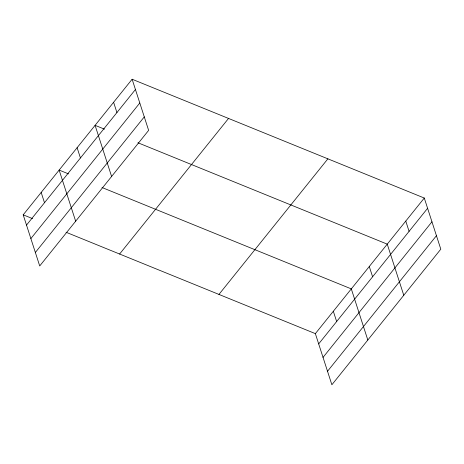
<?xml version="1.0" encoding="UTF-8"?>
<svg xmlns="http://www.w3.org/2000/svg" width="464" height="464" viewBox="0 0 464 464"><rect width="100%" height="100%" fill="white"/><g stroke="black" fill="none" stroke-linecap="round" stroke-linejoin="round"><path stroke-width="0.7" d="M132.124 79.234L148.637 130.367L39.713 265.959L23.2 214.826L132.124 79.234L424.287 198.041L440.8 249.174L331.876 384.766L315.363 333.633L66.05 232.249M26.518 225.092L135.442 89.506M30.873 238.577L139.797 102.991M35.357 252.474L144.281 116.882M119.613 254.034L228.537 118.442M218.95 294.425L327.874 158.839M315.363 333.633L424.287 198.041M318.675 343.905L427.599 208.313M323.031 357.39L431.955 221.798M327.52 371.281L436.444 235.689M104.464 129.149L95.091 125.338L111.604 176.465M137.941 142.761L387.249 244.145L403.767 295.278M68.521 173.89L59.143 170.079L75.661 221.212M101.993 187.508L351.306 288.886L367.819 340.019M23.2 214.826L32.573 218.637M405.768 221.096L409.086 231.362M369.28 266.516L372.598 276.788M333.332 311.263L336.649 321.529M113.605 102.283L116.922 112.555M77.117 147.709L80.434 157.975M41.174 192.456L44.492 202.722"/></g></svg>
